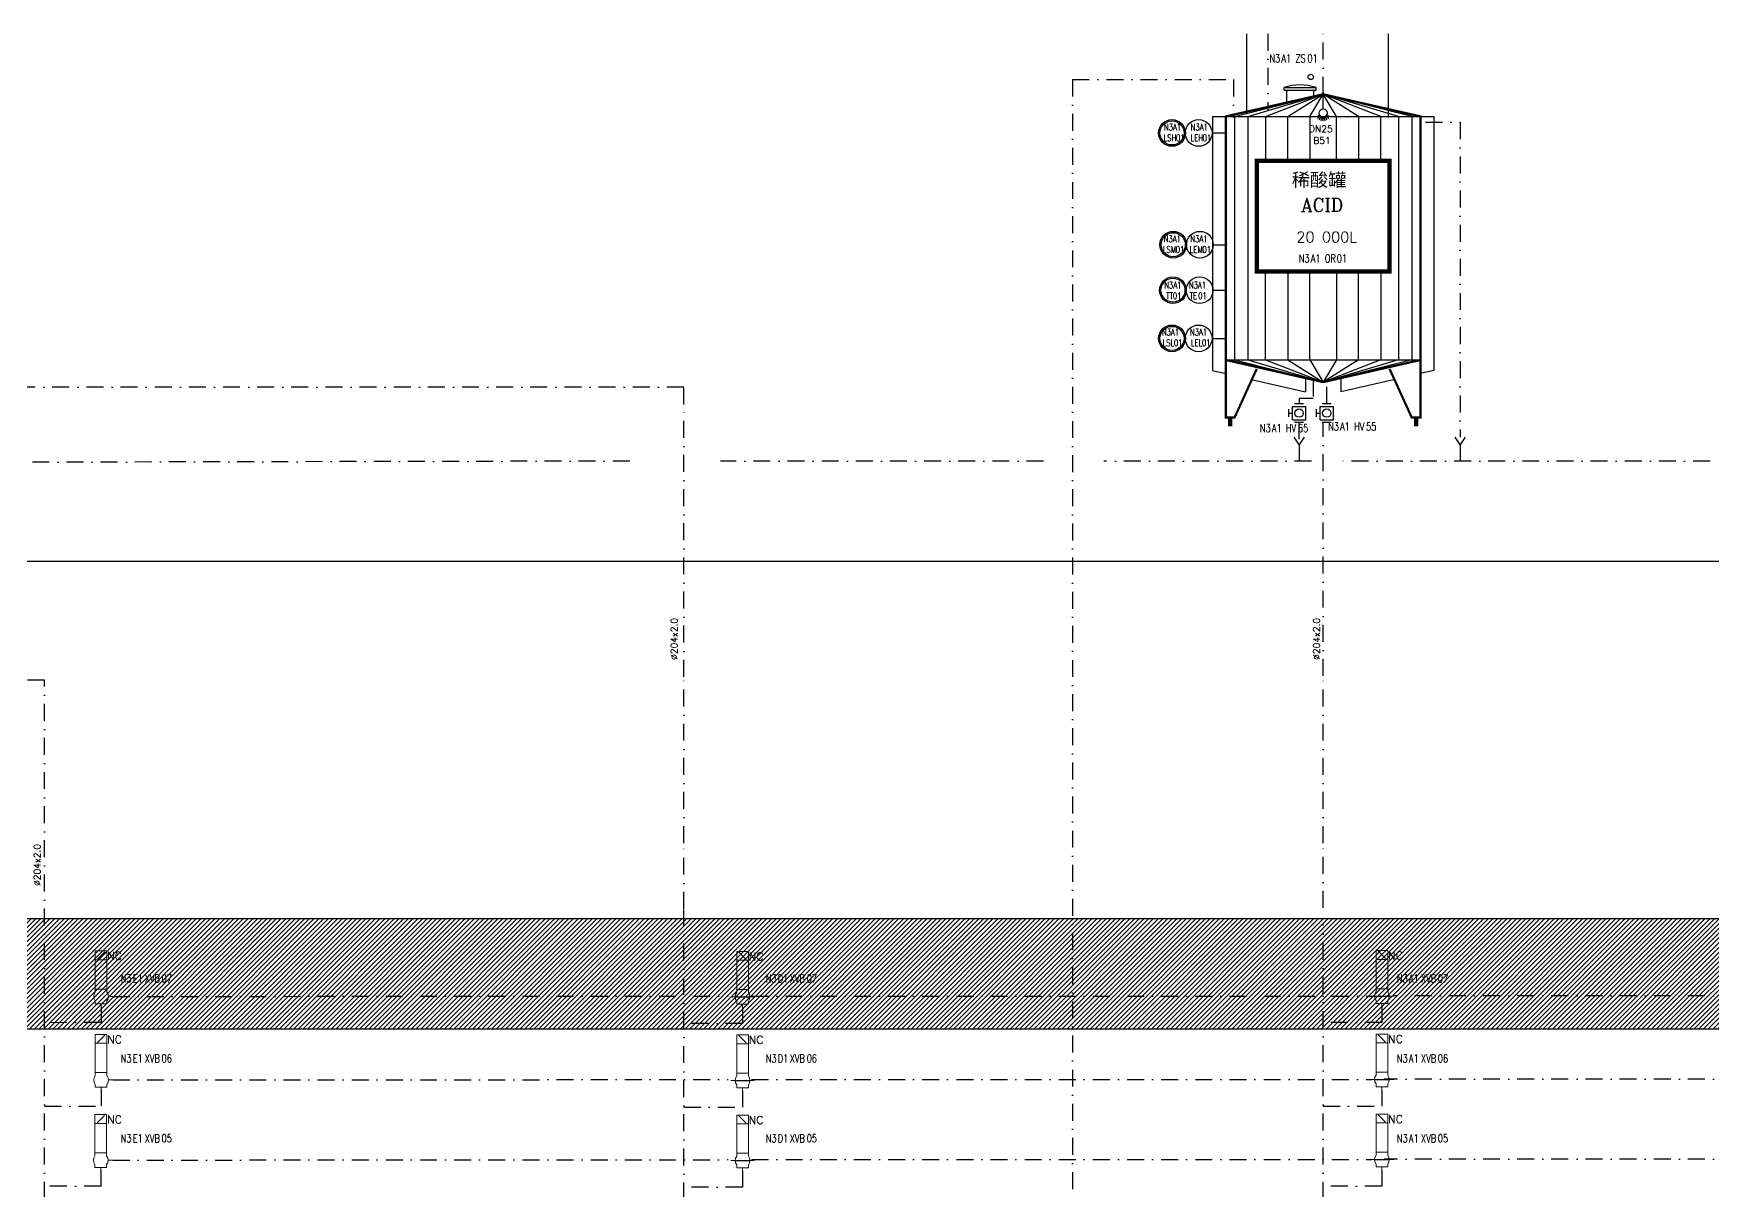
# Model space of a CAD drawing. Header units: inches. Extents: x 23279 to 25519, y 22340 to 23763.
# Drawn here: x 23594 to 24223, y 22849 to 23283 of the extents above; entities that cross this region are included whole.
import ezdxf
from ezdxf.enums import TextEntityAlignment as Align

# ---------------------------------------------------------------- set-up
doc = ezdxf.new("R2010")
doc.units = ezdxf.units.IN
doc.header["$MEASUREMENT"] = 0
doc.linetypes.add('DASHDOT2', pattern=[12.7, 6.35, -3.175, 0, -3.175])
for name, color, linetype, lineweight in [('19 Pipe Process', 30, 'Continuous', 30), ('31 Equipment', 7, 'Continuous', 9), ('40 TXT Data', 7, 'Continuous', 9)]:
    doc.layers.add(name, color=color, linetype=linetype, lineweight=lineweight)
for name, color, linetype in [('CUVERIE', 7, 'Continuous'), ('Future', 140, 'Continuous'), ('LIBELLE-INSTRUM', 7, 'Continuous'), ('MATERIEL-DIVERS', 7, 'Continuous'), ('REPERES', 7, 'Continuous'), ('Skid', 5, 'Continuous'), ('techn-data', 7, 'Continuous'), ('TEXTES', 7, 'Continuous'), ('TUYAUTERIE-EAU UTILITES FROIDE', 142, 'Continuous'), ('TUYAUTERIE-EGOUT', 32, 'Continuous'), ('TUYAUTERIE-NEP', 4, 'DASHDOT2'), ('TUYAUTERIE-NEP (CONCENTRES + DETERGENTS)', 1, 'Continuous'), ('TUYAUTERIE-PROCESS', 30, 'Continuous'), ('TXT_ENG', 7, 'Continuous'), ('TXT_FR', 7, 'Continuous'), ('VANNES', 7, 'Continuous')]:
    doc.layers.add(name, color=color, linetype=linetype)
doc.layers.get('REPERES').off()
doc.styles.add('ROMANC', font='romanc')
doc.styles.add('ROMANS', font='ROMANS.SHX')

# ---------------------------------------------------------------- blocks, each defined once
blk = doc.blocks.new('APV-VLV-SSEAT-SW42-3')
at = {"layer": '31 Equipment', "ltscale": 38}
for p, q in [((1.25, 15.25), (-1.25, 12.75)), ((-2, 2.5), (-2, 1.5)), ((2, 2.5), (2, 1.5)), ((-2, -2.5), (-2, -1.5)), ((2, -2.5), (-2, -2.5)), ((-2, -2.5), (2, -2.5)), ((0, -2.5), (0, -5)), ((2, -2.5), (2, -1.5))]:
    blk.add_line(p, q, dxfattribs=at)
at = {"layer": '31 Equipment'}
for p, q in [((-4, 0), (-2.5, 0)), ((2.5, 0), (4, 0))]:
    blk.add_line(p, q, dxfattribs=at)
at = {"layer": '31 Equipment', "lineweight": 30}
blk.add_line((2.5, 0), (-2.5, 0), dxfattribs=at)
at = {"layer": '31 Equipment', "ltscale": 38}
for points in [[(-2, 12.5), (2, 12.5), (2, 15.5), (-2, 15.5)], [(-2, 2.5), (2, 2.5), (2, 12.5), (-2, 12.5)]]:
    blk.add_lwpolyline(points, close=True, dxfattribs=at)
for start, end in [(143.1301, 216.8699), (323.1301, 36.8699)]:
    blk.add_arc((0, 0), 2.5, start, end, dxfattribs=at)
blk = doc.blocks.new('trou')
at = {"layer": 'CUVERIE'}
for p, q in [((-6, 4), (-6, 5)), ((-6, 5), (6, 5)), ((-6, 4), (6, 4)), ((-5, -1), (-5, 4)), ((5, 4), (5, 1)), ((6, 4), (6, 5))]:
    blk.add_line(p, q, dxfattribs=at)
blk.add_arc((0, -12.5), 18.5, 71.07536, 108.92464, dxfattribs=at)
blk = doc.blocks.new('INSTR-F-L-LS')
at = {"layer": 'MATERIEL-DIVERS'}
for radius in [5, 4.5]:
    blk.add_circle((0, 0), radius, dxfattribs=at)
at = {"layer": 'LIBELLE-INSTRUM', "style": 'ROMANS', "width": 0.8}
blk.add_attdef('LS?', text='', height=3, dxfattribs=at).set_placement((0, 0), align=Align.MIDDLE)
blk = doc.blocks.new('INSTR-M-L-LE')
at = {"color": 7, "extrusion": (0, -1, 0)}
blk.add_point((0, -10), dxfattribs=at)
at = {"layer": 'MATERIEL-DIVERS', "color": 7}
blk.add_line((0, -5), (0, -10), dxfattribs=at)
blk.add_circle((0, 0), 5, dxfattribs=at)
at = {"layer": 'LIBELLE-INSTRUM', "style": 'ROMANS', "width": 0.8}
blk.add_attdef('LE?', text='', height=3, dxfattribs=at).set_placement((0, 0), align=Align.MIDDLE)
blk = doc.blocks.new('DP')
at = {"color": 5}
blk.add_circle((0, 0), 1, dxfattribs=at)
blk = doc.blocks.new('VALVBUTT A BRIDES')
at = {"layer": 'VANNES'}
for p, q in [((-3.5, -1.73), (-3.5, 1.74)), ((-2.5, 2.5), (-2.5, -2.5)), ((-2.5, 2.5), (2.5, 2.5)), ((-1.4, 3.77), (1.4, 3.77)), ((0, 3.77), (0, 2.5)), ((2.5, 2.5), (2.5, -2.5)), ((3.5, -1.73), (3.5, 1.74)), ((-2.5, -2.5), (2.5, -2.5))]:
    blk.add_line(p, q, dxfattribs=at)
blk.add_circle((0, 0), 1.6, dxfattribs=at)
blk = doc.blocks.new('INSTR-F-L-TT')
at = {"layer": 'MATERIEL-DIVERS'}
for radius in [5, 4.5]:
    blk.add_circle((0, 0), radius, dxfattribs=at)
blk = doc.blocks.new('INSTR-M-L-TE')
at = {"color": 7, "extrusion": (0, -1, 0)}
blk.add_point((0, -10), dxfattribs=at)
at = {"layer": 'MATERIEL-DIVERS', "color": 7}
blk.add_line((0, -5), (0, -10), dxfattribs=at)
blk.add_circle((0, 0), 5, dxfattribs=at)
at = {"layer": 'LIBELLE-INSTRUM', "style": 'ROMANS', "width": 0.8, "flags": 8}
blk.add_attdef('TE', text='', height=3, dxfattribs=at).set_placement((0, 0), align=Align.MIDDLE)
blk = doc.blocks.new('SPB')
at = {"color": 7}
for p, q in [((0, -6), (0, 0)), ((-2.598, -9), (-1.302, -8.25)), ((-2.124, -9.624), (-1.062, -8.562)), ((-1.5, -10.098), (-0.75, -8.802)), ((-0.774, -10.398), (-0.39, -8.952)), ((0, -10.5), (0, -9)), ((0.774, -10.398), (0.39, -8.952)), ((1.5, -10.098), (0.75, -8.802)), ((2.124, -9.624), (1.062, -8.562)), ((2.598, -9), (1.302, -8.25))]:
    blk.add_line(p, q, dxfattribs=at)
blk.add_circle((0, -7.5), 1.5, dxfattribs=at)
at = {"color": 7, "extrusion": (0, 1, 0)}
blk.add_point((0, 0), dxfattribs=at)
blk = doc.blocks.new('12M3I')
at = {"color": 7}
for p, q in [((-33.2, 116.2), (0, 124.5)), ((-28.22, 116.2), (0, 124.5)), ((-21.58, 116.2), (0, 124.5)), ((-13.28, 116.2), (0, 124.5)), ((-4.98, 116.2), (0, 124.5)), ((4.98, 116.2), (0, 124.5)), ((13.28, 116.2), (0, 124.5)), ((21.58, 116.2), (0, 124.5)), ((28.22, 116.2), (0, 124.5)), ((33.2, 116.2), (0, 124.5)), ((-41.5, 116.2), (41.5, 116.2)), ((-41.5, 116.2), (-41.5, 20.92)), ((-33.2, 116.2), (-33.2, 24.9)), ((-28.22, 116.2), (-28.22, 24.9)), ((-21.58, 116.2), (-21.58, 99.6)), ((-13.28, 99.6), (-13.28, 116.2)), ((-4.98, 116.2), (-4.98, 99.6)), ((4.98, 99.6), (4.98, 116.2)), ((13.28, 116.2), (13.28, 99.6)), ((21.58, 99.6), (21.58, 116.2)), ((28.22, 116.2), (28.22, 24.9)), ((33.2, 116.2), (33.2, 24.9)), ((41.5, 116.2), (41.5, 20.92)), ((-21.58, 24.9), (-21.58, 58.1)), ((-13.28, 58.1), (-13.28, 24.9)), ((-4.98, 24.9), (-4.98, 58.1)), ((4.98, 58.1), (4.98, 24.9)), ((13.28, 24.9), (13.28, 58.1)), ((21.58, 58.1), (21.58, 24.9)), ((-41.5, 20.92), (-36.55, 19.8)), ((-36.52, 24.9), (36.52, 24.9)), ((-33.2, 24.9), (0, 16.6)), ((-28.22, 24.9), (0, 16.6)), ((-21.58, 24.9), (0, 16.6)), ((-13.28, 24.9), (0, 16.6)), ((-4.98, 24.9), (0, 16.6)), ((33.2, 24.9), (0, 16.6)), ((28.22, 24.9), (0, 16.6)), ((21.58, 24.9), (0, 16.6)), ((13.28, 24.9), (0, 16.6)), ((4.98, 24.9), (0, 16.6)), ((41.5, 20.92), (36.55, 19.8)), ((-26.36, 17.48), (-6.64, 13)), ((-6.64, 18.26), (-6.64, 13)), ((6.64, 18.26), (6.64, 13)), ((26.36, 17.48), (6.64, 13))]:
    blk.add_line(p, q, dxfattribs=at)
for points, const_width in [([(-24.9, 21.58), (-33.2, 3.32), (-36.52, 3.32), (-36.52, 116.2), (0, 124.5), (36.52, 116.2), (36.52, 3.32), (33.2, 3.32), (24.9, 21.58)], 0.83), ([(-36.52, 24.9), (0, 16.6), (36.52, 24.9)], 0.83), ([(-34.86, 3.32), (-34.86, 0)], 1.66), ([(34.86, 3.32), (34.86, 0)], 1.66)]:
    blk.add_lwpolyline(points, dxfattribs=dict(at, const_width=const_width))
at = {"color": 7, "const_width": 1.66}
blk.add_lwpolyline([(-24.9, 99.6), (24.9, 99.6), (24.9, 58.1), (-24.9, 58.1)], close=True, dxfattribs=at)
at = {"layer": 'TUYAUTERIE-PROCESS', "color": 7, "extrusion": (0, 1, 0)}
blk.add_point((0, 125), dxfattribs=at)
at = {"layer": 'TUYAUTERIE-PROCESS', "color": 2}
for p in [(0, 125), (0, 16.6)]:
    blk.add_point(p, dxfattribs=at)
at = {"layer": 'TUYAUTERIE-PROCESS', "color": 7, "extrusion": (0, -1, 0)}
blk.add_point((0, 16.6), dxfattribs=at)
at = {"layer": 'MATERIEL-DIVERS'}
blk.add_blockref('SPB', (0, 125), dxfattribs=at)
blk = doc.blocks.new('REPNORM1')
at = {"layer": 'TEXTES', "style": 'ROMANS', "width": 0.75}
for tag, p in [('ZONE', (-9.75, -1.25)), ('SOUSZONE', (-5.25, -1.25)), ('ELEMENT', (-0.75, -1.25)), ('NUM', (5.59, -1.22))]:
    blk.add_attdef(tag, p, '', height=3, dxfattribs=at)
blk = doc.blocks.new('REPINS2')
at = {"layer": 'TEXTES', "style": 'ROMANS', "width": 0.7}
for tag, p in [('ZONE', (-3.35, 0.8)), ('SOUSZONE', (0.05, 0.8)), ('NUM', (0.7, -2.6))]:
    blk.add_attdef(tag, p, '', height=2.5, dxfattribs=at)
blk.add_attdef('ELEMENT', text='', height=2.5, dxfattribs=at).set_placement((-1.56, -2.59), align=Align.CENTER)
blk = doc.blocks.new('REPNORM')
at = {"layer": 'TEXTES', "style": 'ROMANS', "width": 0.75}
for tag, p in [('ZONE', (-9.75, -1.25)), ('SOUSZONE', (-5.25, -1.25)), ('ELEMENT', (0, -1.25)), ('NUM', (4.5, -1.25))]:
    blk.add_attdef(tag, p, '', height=3, dxfattribs=at)
blk = doc.blocks.new('REPINS')
at = {"layer": 'TEXTES', "style": 'ROMANS', "width": 0.75}
for tag, p in [('ZONE', (-3.3, 1)), ('SOUSZONE', (0.1, 1)), ('NUM', (0.2, -3))]:
    blk.add_attdef(tag, p, '', height=2.5, dxfattribs=at)
blk.add_attdef('ELEMENT', text='', height=2.5, dxfattribs=at).set_placement((-0.2, -3), align=Align.RIGHT)
blk = doc.blocks.new('APV-VLV-SSEAT-SW41-3')
at = {"layer": '31 Equipment', "ltscale": 38}
for p, q in [((1.25, 15.25), (-1.25, 12.75)), ((-2, 2.5), (-2, 1.5)), ((2, 2.5), (2, 1.5)), ((2.5, 0), (4, 0)), ((-2, -2.5), (-2, -1.5)), ((2, -2.5), (-2, -2.5)), ((-2, -2.5), (2, -2.5)), ((0, -2.5), (0, -5)), ((2, -2.5), (2, -1.5))]:
    blk.add_line(p, q, dxfattribs=at)
for points in [[(-2, 12.5), (2, 12.5), (2, 15.5), (-2, 15.5)], [(-2, 2.5), (2, 2.5), (2, 12.5), (-2, 12.5)]]:
    blk.add_lwpolyline(points, close=True, dxfattribs=at)
for start, end in [(143.1301, 216.8699), (323.1301, 36.8699)]:
    blk.add_arc((0, 0), 2.5, start, end, dxfattribs=at)

msp = doc.modelspace()

# ---------------------------------------------------------------- hatches: boundary and pattern name
at = {"layer": 'Future', "linetype": 'ByBlock'}
h = msp.add_hatch(dxfattribs=at)
h.set_pattern_fill('ANSI31', color=4, scale=10)
h.paths.add_polyline_path([(23582.02, 22950.99), (25012.63, 22950.99), (25012.63, 23368.85), (25513.59, 23368.85), (25513.59, 23308.35), (25335.79, 23308.35), (25134.28, 23308.35), (25134.28, 22935.28), (24983.22, 22935.28), (24983.22, 22913.39), (24947.99, 22913.39), (24947.99, 22907.57), (24906.32, 22907.57), (24906.32, 22916.3), (24826.24, 22916.3), (24826.24, 22909.56), (23582.02, 22909.56)])
h.paths.add_polyline_path([(23453.25, 23515.71), (25440.65, 23515.71), (25440.65, 23487.02), (23453.25, 23487.02)])

# ---------------------------------------------------------------- linework, layer by layer
at = {"layer": 'Future', "color": 4, "linetype": 'ByBlock'}
msp.add_lwpolyline([(23582.02, 22950.99), (25012.63, 22950.99), (25012.63, 23368.85), (25513.59, 23368.85), (25513.59, 23308.35), (25335.79, 23308.35), (25134.28, 23308.35), (25134.28, 22935.28), (24983.22, 22935.28), (24983.22, 22913.39), (24947.99, 22913.39), (24947.99, 22907.57), (24906.32, 22907.57), (24906.32, 22916.3), (24826.24, 22916.3), (24826.24, 22909.56), (23582.02, 22909.56), (23582.02, 22950.99)], dxfattribs=at)
at = {"layer": 'Skid'}
msp.add_lwpolyline([(24867.1, 22391.88), (24867.1, 22556.53), (25518.76, 22556.53), (25518.76, 23702.66), (23445.67, 23706.44), (23445.67, 23388.76), (24910.92, 23384.98), (24910.92, 23084.87), (23557, 23084.87), (23557, 22429.72), (24735.31, 22429.72), (24735.31, 22391.88), (24867.1, 22391.88)], dxfattribs=at)
at = {"layer": 'TUYAUTERIE-EAU UTILITES FROIDE'}
for p, q in [((24048.31, 23279.54), (24048.31, 23282.72)), ((24048.31, 23252.54), (24048.31, 23279.54))]:
    msp.add_line(p, q, dxfattribs=at)
at = {"layer": 'TUYAUTERIE-EGOUT'}
msp.add_line((24067.94, 23130.76), (24067.94, 23137.04), dxfattribs=at)
at = {"layer": 'TUYAUTERIE-NEP'}
for p, q in [((24056.27, 23282.72), (24056.27, 23253.95)), ((24076.98, 23260.3), (24076.98, 23282.72)), ((23982.96, 23265.54), (23982.96, 22576.59)), ((23982.96, 23265.54), (24043.31, 23265.54)), ((24043.31, 23265.54), (24043.31, 23251.24)), ((24115.31, 23249.54), (24128.31, 23249.54)), ((24128.31, 23249.54), (24128.31, 23131.54)), ((23837.29, 23143.72), (23837.29, 23150.22)), ((24073.29, 23153.04), (24073.29, 23146)), ((24078.31, 23144.04), (24078.31, 23150.54)), ((23837.28, 23041.67), (23837.29, 23143.72)), ((24073.29, 23146), (24067.94, 23146)), ((24067.94, 23146), (24067.94, 23144.04)), ((24076.98, 23041.99), (24076.98, 23137.04)), ((24065.94, 23131.48), (24067.94, 23128.48)), ((24067.94, 23128.48), (24069.94, 23131.48)), ((24126.31, 23131.54), (24128.31, 23128.54)), ((24128.31, 23128.54), (24130.31, 23131.54)), ((24067.94, 23128.48), (24067.94, 23122.48)), ((24128.31, 23128.54), (24128.31, 23122.54)), ((23817.01, 23122.52), (23403.37, 23121.76)), ((23972.12, 23122.55), (23851.03, 23122.55)), ((24072.6, 23122.55), (23994.77, 23122.55)), ((24222.01, 23122.55), (24081.31, 23122.55)), ((23597.58, 23040.43), (23512.08, 23040.43)), ((23597.58, 22717.99), (23597.58, 23040.43)), ((23837.28, 22979.32), (23837.28, 23041.67)), ((24076.98, 22979.32), (24076.98, 23041.99)), ((23837.28, 22954.67), (23837.28, 22978.67)), ((24076.98, 22954.99), (24076.98, 22978.99)), ((23837.28, 22717.66), (23837.28, 22954.67)), ((24076.98, 22717.98), (24076.98, 22948.99)), ((23618.8, 22918.05), (23618.8, 22912.05)), ((23623.2, 22921.8), (23853.88, 22921.96)), ((23859.28, 22917.67), (23859.28, 22911.67)), ((23862.68, 22921.96), (24095.27, 22921.96)), ((24098.98, 22917.99), (24098.98, 22911.99)), ((24335.27, 22922.07), (24102.98, 22922.07)), ((23618.8, 22912), (23597.58, 22911.97)), ((23618.8, 22916.3), (23618.8, 22912.05)), ((23859.28, 22911.67), (23837.28, 22911.67)), ((24098.98, 22911.99), (24076.98, 22911.99)), ((23618.8, 22886.74), (23618.8, 22880.74)), ((23623.2, 22890.49), (23853.88, 22890.65)), ((23859.28, 22886.35), (23859.28, 22880.35)), ((23862.68, 22890.65), (24095.27, 22890.65)), ((24098.98, 22886.67), (24098.98, 22880.67)), ((24335.27, 22890.75), (24099.82, 22890.75)), ((23597.58, 22880.65), (23618.8, 22880.67)), ((23618.8, 22884.99), (23618.8, 22880.74)), ((23837.28, 22880.35), (23859.28, 22880.35)), ((24076.98, 22880.67), (24098.98, 22880.67)), ((23623.2, 22860.45), (23853.88, 22860.61)), ((23862.68, 22860.61), (24095.27, 22860.61)), ((24335.27, 22860.75), (24099.82, 22860.75)), ((23618.71, 22856.7), (23618.71, 22850.7)), ((23618.71, 22854.95), (23618.71, 22850.7)), ((23859.28, 22856.35), (23859.28, 22850.35)), ((24098.98, 22856.67), (24098.98, 22850.67)), ((23618.8, 22850.67), (23597.58, 22850.65)), ((23859.28, 22850.35), (23837.28, 22850.35)), ((24098.98, 22850.67), (24076.98, 22850.67))]:
    msp.add_line(p, q, dxfattribs=at)
msp.add_lwpolyline([(23837.29, 23150.22), (23512.08, 23150.22)], dxfattribs=at)
at = {"layer": 'TUYAUTERIE-NEP (CONCENTRES + DETERGENTS)'}
msp.add_line((24101.48, 23251.37), (24101.48, 23282.72), dxfattribs=at)

# ---------------------------------------------------------------- block references
at = {"layer": '19 Pipe Process'}
msp.add_blockref('12M3I', (24076.98, 23135.54), dxfattribs=at)
at = {"layer": 'MATERIEL-DIVERS'}
for name, p in [('trou', (24068.31, 23257.54)), ('DP', (24072.31, 23266.54)), ('INSTR-F-L-LS', (24020.78, 23203.66))]:
    msp.add_blockref(name, p, dxfattribs=at)
at = {"layer": 'MATERIEL-DIVERS', "rotation": 90}
msp.add_blockref('INSTR-M-L-LE', (24030.78, 23203.66), dxfattribs=at)
at = {"layer": 'REPERES', "rotation": 7.601981207739284e-05}
msp.add_blockref('REPNORM', (24066.57, 23273.24), dxfattribs=at).add_auto_attribs({'ZONE': 'N3', 'SOUSZONE': 'A1', 'ELEMENT': 'ZS', 'NUM': '01'})
at = {"layer": 'REPERES'}
ref = msp.add_blockref('REPINS2', (24021.11, 23245.46), dxfattribs=at)
ref.add_attrib('ZONE', 'N3', (24017.31, 23246.46), dxfattribs={"layer": 'TEXTES', "height": 2.5, "style": 'ROMANS', "width": 0.75})
ref.add_attrib('SOUSZONE', 'A1', (24020.71, 23246.46), dxfattribs={"layer": 'TEXTES', "height": 2.5, "style": 'ROMANS', "width": 0.75})
ref.add_attrib('ELEMENT', 'LSH', dxfattribs={"layer": 'TEXTES', "height": 2.5, "style": 'ROMANS', "width": 0.75}).set_placement((24021.91, 23242.46), align=Align.RIGHT)
ref.add_attrib('NUM', '01', (24021.81, 23242.46), dxfattribs={"layer": 'TEXTES', "height": 2.5, "style": 'ROMANS', "width": 0.75})
ref = msp.add_blockref('REPINS2', (24031.11, 23245.46), dxfattribs=at)
ref.add_attrib('ZONE', 'N3', (24027.31, 23246.46), dxfattribs={"layer": 'TEXTES', "height": 2.5, "style": 'ROMANS', "width": 0.75})
ref.add_attrib('SOUSZONE', 'A1', (24030.71, 23246.46), dxfattribs={"layer": 'TEXTES', "height": 2.5, "style": 'ROMANS', "width": 0.75})
ref.add_attrib('ELEMENT', 'LEH', dxfattribs={"layer": 'TEXTES', "height": 2.5, "style": 'ROMANS', "width": 0.75}).set_placement((24031.91, 23242.46), align=Align.RIGHT)
ref.add_attrib('NUM', '01', (24031.81, 23242.46), dxfattribs={"layer": 'TEXTES', "height": 2.5, "style": 'ROMANS', "width": 0.75})
ref = msp.add_blockref('REPINS2', (24021, 23203.57), dxfattribs=at)
ref.add_attrib('ZONE', 'N3', (24017.2, 23204.57), dxfattribs={"layer": 'TEXTES', "height": 2.5, "style": 'ROMANS', "width": 0.75})
ref.add_attrib('SOUSZONE', 'A1', (24020.6, 23204.57), dxfattribs={"layer": 'TEXTES', "height": 2.5, "style": 'ROMANS', "width": 0.75})
ref.add_attrib('ELEMENT', 'LSM', dxfattribs={"layer": 'TEXTES', "height": 2.5, "style": 'ROMANS', "width": 0.75}).set_placement((24021.8, 23200.57), align=Align.RIGHT)
ref.add_attrib('NUM', '01', (24021.7, 23200.57), dxfattribs={"layer": 'TEXTES', "height": 2.5, "style": 'ROMANS', "width": 0.75})
ref = msp.add_blockref('REPINS2', (24031, 23203.57), dxfattribs=at)
ref.add_attrib('ZONE', 'N3', (24027.2, 23204.57), dxfattribs={"layer": 'TEXTES', "height": 2.5, "style": 'ROMANS', "width": 0.75})
ref.add_attrib('SOUSZONE', 'A1', (24030.6, 23204.57), dxfattribs={"layer": 'TEXTES', "height": 2.5, "style": 'ROMANS', "width": 0.75})
ref.add_attrib('ELEMENT', 'LEM', dxfattribs={"layer": 'TEXTES', "height": 2.5, "style": 'ROMANS', "width": 0.75}).set_placement((24031.8, 23200.57), align=Align.RIGHT)
ref.add_attrib('NUM', '01', (24031.7, 23200.57), dxfattribs={"layer": 'TEXTES', "height": 2.5, "style": 'ROMANS', "width": 0.75})
for name, p, values in [('REPNORM', (24077.57, 23198.24), {'ZONE': 'N3', 'SOUSZONE': 'A1', 'ELEMENT': 'OR', 'NUM': '01'}), ('REPINS', (24029.93, 23186.24), {'ZONE': 'N3', 'SOUSZONE': 'A1', 'ELEMENT': 'TE', 'NUM': '01'}), ('REPNORM', (24088.57, 23135.24), {'ZONE': 'N3', 'SOUSZONE': 'A1', 'ELEMENT': 'HV', 'NUM': '55'}), ('REPNORM', (24063.02, 23134.66), {'ZONE': 'N3', 'SOUSZONE': 'A1', 'ELEMENT': 'HV', 'NUM': '65'}), ('REPNORM1', (23635.91, 22928.3), {'ZONE': 'N3', 'SOUSZONE': 'E1', 'ELEMENT': 'XVB', 'NUM': '07'}), ('REPNORM1', (23877.76, 22928.3), {'ZONE': 'N3', 'SOUSZONE': 'D1', 'ELEMENT': 'XVB', 'NUM': '07'}), ('REPNORM1', (24114.39, 22928.3), {'ZONE': 'N3', 'SOUSZONE': 'A1', 'ELEMENT': 'XVB', 'NUM': '07'}), ('REPNORM1', (23635.91, 22898.3), {'ZONE': 'N3', 'SOUSZONE': 'E1', 'ELEMENT': 'XVB', 'NUM': '06'}), ('REPNORM1', (23877.76, 22898.3), {'ZONE': 'N3', 'SOUSZONE': 'D1', 'ELEMENT': 'XVB', 'NUM': '06'}), ('REPNORM1', (24114.39, 22898.3), {'ZONE': 'N3', 'SOUSZONE': 'A1', 'ELEMENT': 'XVB', 'NUM': '06'}), ('REPNORM1', (23635.91, 22868.34), {'ZONE': 'N3', 'SOUSZONE': 'E1', 'ELEMENT': 'XVB', 'NUM': '05'}), ('REPNORM1', (23877.76, 22868.34), {'ZONE': 'N3', 'SOUSZONE': 'D1', 'ELEMENT': 'XVB', 'NUM': '05'}), ('REPNORM1', (24114.39, 22868.34), {'ZONE': 'N3', 'SOUSZONE': 'A1', 'ELEMENT': 'XVB', 'NUM': '05'})]:
    msp.add_blockref(name, p, dxfattribs=at).add_auto_attribs(values)
ref = msp.add_blockref('REPINS2', (24019.93, 23186.24), dxfattribs=at)
ref.add_attrib('ZONE', 'N3', (24017.37, 23187.24), dxfattribs={"layer": 'TEXTES', "height": 2.5, "style": 'ROMANS', "width": 0.75})
ref.add_attrib('SOUSZONE', 'A1', (24020.84, 23187.24), dxfattribs={"layer": 'TEXTES', "height": 2.5, "style": 'ROMANS', "width": 0.75})
ref.add_attrib('ELEMENT', 'TT', dxfattribs={"layer": 'TEXTES', "height": 2.5, "style": 'ROMANS', "width": 0.75}).set_placement((24020.73, 23183.24), align=Align.RIGHT)
ref.add_attrib('NUM', '01', (24020.63, 23183.24), dxfattribs={"layer": 'TEXTES', "height": 2.5, "style": 'ROMANS', "width": 0.75})
ref = msp.add_blockref('REPINS2', (24020.33, 23168.62), dxfattribs=at)
ref.add_attrib('ZONE', 'N3', (24016.53, 23169.62), dxfattribs={"layer": 'TEXTES', "height": 2.5, "style": 'ROMANS', "width": 0.75})
ref.add_attrib('SOUSZONE', 'A1', (24019.93, 23169.62), dxfattribs={"layer": 'TEXTES', "height": 2.5, "style": 'ROMANS', "width": 0.75})
ref.add_attrib('ELEMENT', 'LSL', dxfattribs={"layer": 'TEXTES', "height": 2.5, "style": 'ROMANS', "width": 0.75}).set_placement((24021.13, 23165.62), align=Align.RIGHT)
ref.add_attrib('NUM', '01', (24021.03, 23165.62), dxfattribs={"layer": 'TEXTES', "height": 2.5, "style": 'ROMANS', "width": 0.75})
ref = msp.add_blockref('REPINS2', (24030.84, 23168.62), dxfattribs=at)
ref.add_attrib('ZONE', 'N3', (24027.04, 23169.62), dxfattribs={"layer": 'TEXTES', "height": 2.5, "style": 'ROMANS', "width": 0.75})
ref.add_attrib('SOUSZONE', 'A1', (24030.44, 23169.62), dxfattribs={"layer": 'TEXTES', "height": 2.5, "style": 'ROMANS', "width": 0.75})
ref.add_attrib('ELEMENT', 'LEL', dxfattribs={"layer": 'TEXTES', "height": 2.5, "style": 'ROMANS', "width": 0.75}).set_placement((24031.64, 23165.62), align=Align.RIGHT)
ref.add_attrib('NUM', '01', (24031.54, 23165.62), dxfattribs={"layer": 'TEXTES', "height": 2.5, "style": 'ROMANS', "width": 0.75})
at = {"layer": 'TUYAUTERIE-NEP'}
for name, p in [('INSTR-F-L-LS', (24020.31, 23245.54)), ('INSTR-F-L-TT', (24020.67, 23186.58)), ('INSTR-F-L-LS', (24020.31, 23168.54))]:
    msp.add_blockref(name, p, dxfattribs=at)
at = {"layer": 'TUYAUTERIE-NEP', "rotation": 90}
for name, p in [('INSTR-M-L-LE', (24030.31, 23245.54)), ('INSTR-M-L-TE', (24030.67, 23186.58)), ('INSTR-M-L-LE', (24030.31, 23168.54))]:
    msp.add_blockref(name, p, dxfattribs=at)
at = {"layer": 'TUYAUTERIE-NEP'}
for name, p, xscale, yscale, zscale in [('APV-VLV-SSEAT-SW41-3', (23618.8, 22921.8), 1.100000000000362, 1.100000000000362, 1.100000000000362), ('APV-VLV-SSEAT-SW42-3', (23859.31, 22921.64), -1.100000000000362, 1.099999999999909, 1.1), ('APV-VLV-SSEAT-SW42-3', (24099.01, 22921.96), -1.100000000000362, 1.099999999999909, 1.1), ('APV-VLV-SSEAT-SW41-3', (23618.8, 22890.49), 1.100000000000362, 1.100000000000362, 1.100000000000362), ('APV-VLV-SSEAT-SW41-3', (23618.71, 22860.45), 1.100000000000362, 1.100000000000362, 1.100000000000362)]:
    msp.add_blockref(name, p, dxfattribs=dict(at, xscale=xscale, yscale=yscale, zscale=zscale))
at = {"layer": 'VANNES', "rotation": 90}
for p in [(24067.94, 23140.54), (24078.31, 23140.54)]:
    msp.add_blockref('VALVBUTT A BRIDES', p, dxfattribs=at)
at = {"layer": 'VANNES', "xscale": -1.100000000000362, "yscale": 1.099999999999909, "zscale": 1.1}
for p in [(23859.32, 22890.33), (24099.02, 22890.65), (23859.32, 22860.29), (24099.02, 22860.61)]:
    msp.add_blockref('APV-VLV-SSEAT-SW42-3', p, dxfattribs=at)

# ---------------------------------------------------------------- texts
at = {"layer": '40 TXT Data', "style": 'ROMANS'}
msp.add_text('DN25', height=2.5, dxfattribs=at).set_placement((24071.68, 23245.86))
at = {"layer": 'techn-data', "style": 'ROMANS'}
msp.add_text('B51', height=2.5, dxfattribs=at).set_placement((24076.51, 23242.72), align=Align.MIDDLE_CENTER)
for p in [(23833.65, 23055.86), (24074.51, 23055.86), (23594.82, 22971.12)]:
    msp.add_text('%%C204x2.0', height=2.5, rotation=90, dxfattribs=at).set_placement(p, align=Align.MIDDLE_CENTER)
at = {"layer": 'TEXTES', "style": 'ROMANS'}
for p in [(23621.1, 22935.49), (23861.63, 22935.33), (24101.33, 22935.65), (23621.1, 22904.18), (23861.63, 22904.02), (24101.33, 22904.34), (23621.1, 22874.14), (23861.63, 22873.98), (24101.33, 22874.3)]:
    msp.add_text('NC', height=3, dxfattribs=at).set_placement(p)
at = {"layer": 'TXT_ENG', "style": 'ROMANC'}
for s, height, p in [('ACID ', 5, (24078.31, 23218.54)), ('20 000L', 4, (24078.31, 23206.54))]:
    msp.add_text(s, height=height, dxfattribs=at).set_placement(p, align=Align.MIDDLE)
at = {"layer": 'TXT_FR', "insert": (24075.44, 23227.7), "char_height": 5, "width": 28.5145, "attachment_point": 5, "style": 'ROMANC'}
msp.add_mtext('{\\fSimSun|b0|i0|c134|p2;稀酸罐}', dxfattribs=at)

doc.saveas('drawing.dxf')
